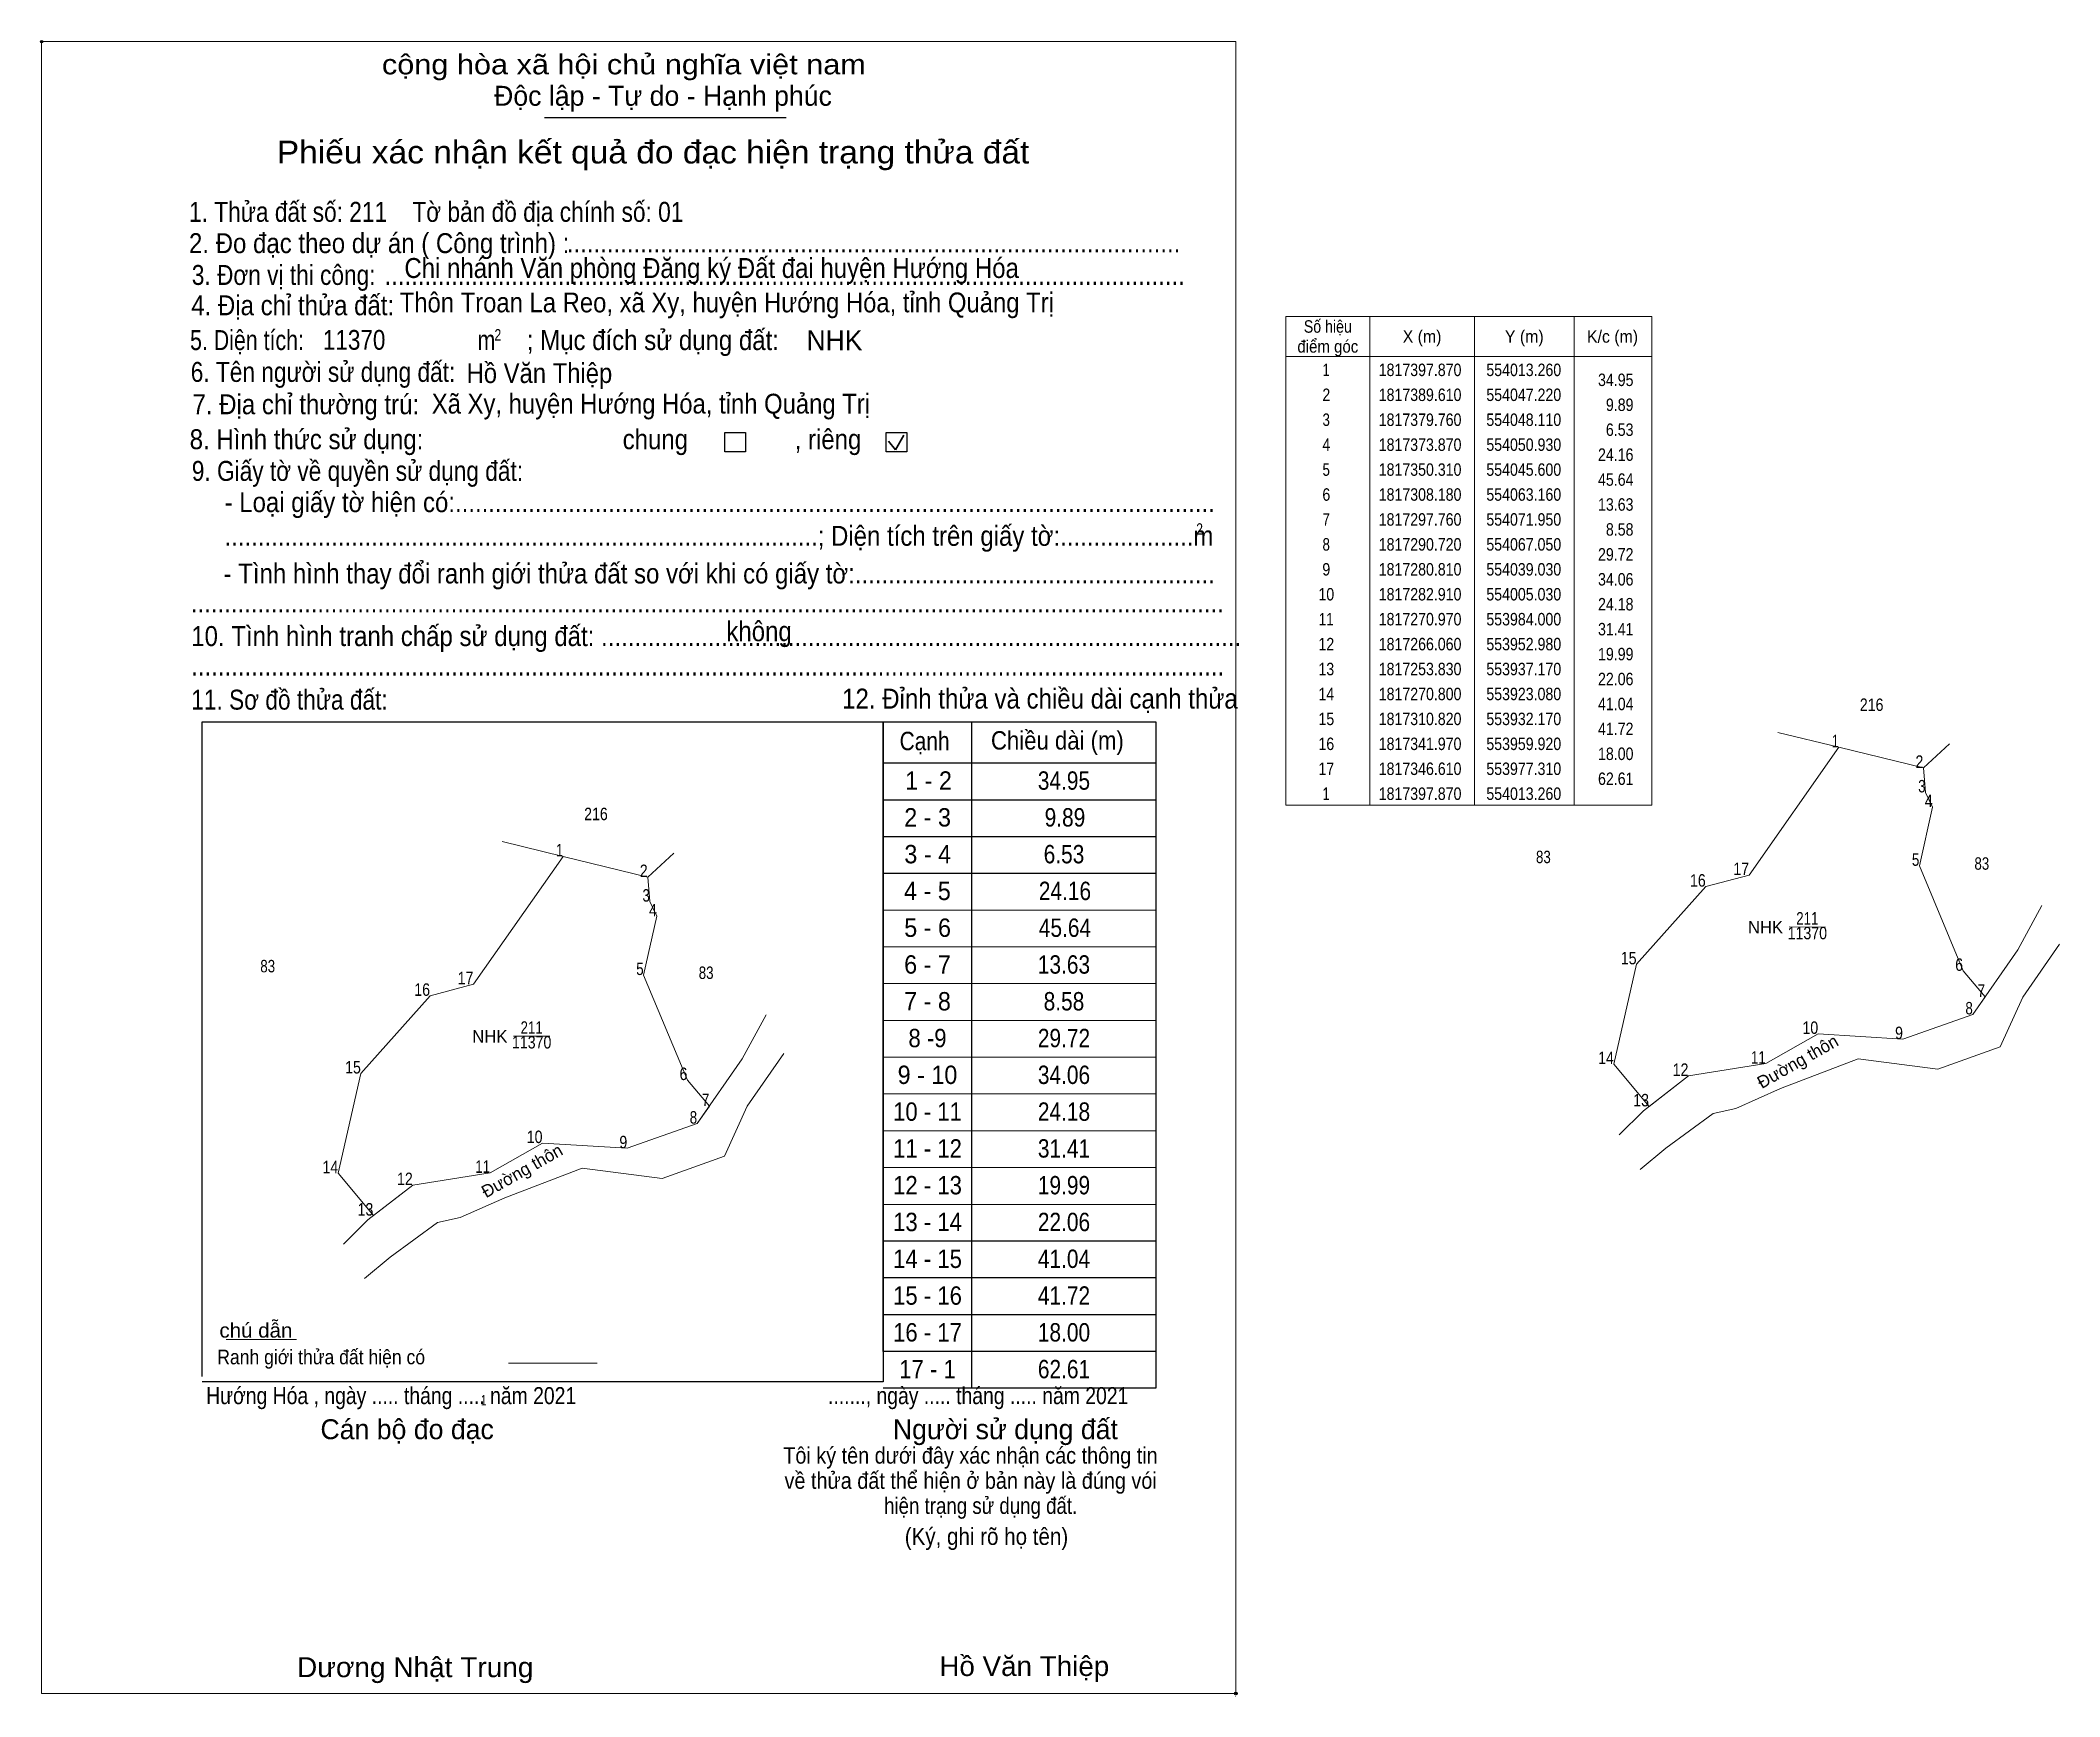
# Model space of a CAD drawing. Header units: metres. Extents: x 553292 to 554102, y 1817017 to 1817681.
import ezdxf
from ezdxf.enums import TextEntityAlignment as Align

# ---------------------------------------------------------------- set-up
doc = ezdxf.new("R2010")
doc.units = ezdxf.units.M
doc.header["$LTSCALE"] = 2
doc.header["$PDMODE"] = 32
doc.header["$PDSIZE"] = 1
for name, color, linetype, lineweight in [('1', 7, 'Continuous', 13), ('10', 7, 'Continuous', 13), ('17', 7, 'Continuous', 13), ('2', 7, 'Continuous', 25), ('30', 7, 'Continuous', 25), ('6', 7, 'Continuous', 13), ('63', 7, 'Continuous', 13)]:
    doc.layers.add(name, color=color, linetype=linetype, lineweight=lineweight)

msp = doc.modelspace()

# ---------------------------------------------------------------- linework, layer by layer
at = {"layer": '1'}
for points in [[(554013.26, 1817397.87), (554047.22, 1817389.61), (554048.11, 1817379.76), (554050.93, 1817373.87), (554045.6, 1817350.31), (554063.16, 1817308.18), (554071.95, 1817297.76), (554067.05, 1817290.72), (554039.03, 1817280.81), (554005.03, 1817282.91), (553984, 1817270.97), (553952.98, 1817266.06), (553937.17, 1817253.83), (553923.08, 1817270.8), (553932.17, 1817310.82), (553959.92, 1817341.97), (553977.31, 1817346.61)], [(553501.54, 1817354.07), (553535.5, 1817345.81), (553536.39, 1817335.96), (553539.21, 1817330.07), (553533.88, 1817306.51), (553551.44, 1817264.38), (553560.23, 1817253.96), (553555.33, 1817246.92), (553527.31, 1817237.01), (553493.31, 1817239.11), (553472.28, 1817227.17), (553441.26, 1817222.26), (553425.45, 1817210.03), (553411.36, 1817227), (553420.45, 1817267.02), (553448.2, 1817298.17), (553465.59, 1817302.81)]]:
    msp.add_lwpolyline(points, close=True, dxfattribs=at)
at = {"layer": '10'}
for p, q in [((554048.11, 1817379.76), (554047.22, 1817389.61)), ((553536.39, 1817335.96), (553535.5, 1817345.81)), ((554071.95, 1817297.76), (554063.16, 1817308.18)), ((554067.05, 1817290.72), (554071.95, 1817297.76)), ((553560.23, 1817253.96), (553551.44, 1817264.38)), ((553555.33, 1817246.92), (553560.23, 1817253.96))]:
    msp.add_line(p, q, dxfattribs=at)
for points in [[(553988.79, 1817403.83), (554013.26, 1817397.87), (554047.22, 1817389.61), (554057.65, 1817399.19)], [(553937.17, 1817253.83), (553923.08, 1817270.8), (553932.17, 1817310.82), (553959.92, 1817341.97), (553977.31, 1817346.61), (554013.26, 1817397.87)], [(554048.11, 1817379.76), (554050.93, 1817373.87), (554045.6, 1817350.31), (554063.16, 1817308.18)], [(553425.45, 1817210.03), (553411.36, 1817227), (553420.45, 1817267.02), (553448.2, 1817298.17), (553465.59, 1817302.81), (553501.54, 1817354.07)], [(553477.07, 1817360.03), (553501.54, 1817354.07), (553535.5, 1817345.81), (553545.93, 1817355.39)], [(553536.39, 1817335.96), (553539.21, 1817330.07), (553533.88, 1817306.51), (553551.44, 1817264.38)], [(553937.17, 1817253.83), (553952.98, 1817266.06), (553984, 1817270.97), (554005.03, 1817282.91), (554039.03, 1817280.81), (554067.05, 1817290.72)], [(553425.45, 1817210.03), (553441.26, 1817222.26), (553472.28, 1817227.17), (553493.31, 1817239.11), (553527.31, 1817237.01), (553555.33, 1817246.92)]]:
    msp.add_lwpolyline(points, dxfattribs=at)
at = {"layer": '17'}
msp.add_line((553366.36, 1817160.33), (553394.6, 1817160.33), dxfattribs=at)
at = {"layer": '2'}
for p, q in [((553494.16, 1817650.52), (553591.03, 1817650.52)), ((553356.8, 1817408.02), (553629.93, 1817408.02)), ((553356.8, 1817145.5), (553356.8, 1817408.02)), ((553629.93, 1817143.35), (553356.8, 1817143.35))]:
    msp.add_line(p, q, dxfattribs=at)
at = {"layer": '2', "lineweight": 35}
for p, q in [((553634.88, 1817517.13), (553638.2, 1817523.06)), ((553632.16, 1817520.67), (553634.88, 1817517.13))]:
    msp.add_line(p, q, dxfattribs=at)
at = {"layer": '2', "lineweight": 13}
msp.add_lwpolyline([(553292.39, 1817680.9), (553771.43, 1817680.9), (553771.43, 1817018.34), (553292.39, 1817018.34)], close=True, dxfattribs=at)
at = {"layer": '2'}
for points in [[(553566.49, 1817524.09), (553574.71, 1817524.09), (553574.71, 1817516.41), (553566.49, 1817516.41)], [(553631.21, 1817524.09), (553639.44, 1817524.09), (553639.44, 1817516.41), (553631.21, 1817516.41)]]:
    msp.add_lwpolyline(points, close=True, dxfattribs=at)
for p in [(553292.39, 1817680.9), (553771.42, 1817018.34)]:
    msp.add_point(p, dxfattribs=at)
at = {"layer": '30'}
for p, q in [((553629.93, 1817155.52), (553629.93, 1817408.03)), ((553629.93, 1817408.03), (553739.35, 1817408.03)), ((553665.34, 1817408.03), (553665.34, 1817140.77)), ((553739.35, 1817408.03), (553739.35, 1817140.77)), ((553629.93, 1817391.57), (553739.35, 1817391.57)), ((553629.93, 1817376.82), (553739.35, 1817376.82)), ((553629.93, 1817362.07), (553739.35, 1817362.07)), ((553629.93, 1817347.31), (553739.35, 1817347.31)), ((553739.35, 1817199.78), (553629.93, 1817199.78)), ((553739.35, 1817185.02), (553629.93, 1817185.02)), ((553739.35, 1817170.27), (553629.93, 1817170.27)), ((553739.35, 1817155.52), (553629.93, 1817155.52)), ((553739.35, 1817140.77), (553629.93, 1817140.77))]:
    msp.add_line(p, q, dxfattribs=at)
at = {"layer": '30', "lineweight": 13}
for p, q in [((553629.93, 1817332.56), (553739.35, 1817332.56)), ((553629.93, 1817317.81), (553739.35, 1817317.81)), ((553629.93, 1817303.06), (553739.35, 1817303.06)), ((553629.93, 1817288.3), (553739.35, 1817288.3)), ((553629.93, 1817273.55), (553739.35, 1817273.55)), ((553629.93, 1817258.8), (553739.35, 1817258.8)), ((553629.93, 1817244.04), (553739.35, 1817244.04)), ((553629.93, 1817229.29), (553739.35, 1817229.29)), ((553629.93, 1817214.54), (553739.35, 1817214.54)), ((553629.93, 1817199.77), (553739.35, 1817199.77)), ((553629.93, 1817185.02), (553739.35, 1817185.02)), ((553629.93, 1817170.27), (553739.35, 1817170.27))]:
    msp.add_line(p, q, dxfattribs=at)
at = {"layer": '6'}
msp.add_line((553479.6, 1817150.81), (553515.3, 1817150.81), dxfattribs=at)
at = {"layer": '63'}
for p, q in [((553825.13, 1817570.65), (553825.13, 1817374.65)), ((553867.13, 1817570.65), (553867.13, 1817374.65)), ((553907.13, 1817570.65), (553907.13, 1817374.65)), ((553791.53, 1817554.65), (553938.33, 1817554.65)), ((553993.43, 1817325.83), (554008.01, 1817325.78)), ((553481.71, 1817282.03), (553496.29, 1817281.98))]:
    msp.add_line(p, q, dxfattribs=at)
at = {"layer": '63', "lineweight": 25}
msp.add_line((553629.94, 1817408.03), (553629.94, 1817143.36), dxfattribs=at)
at = {"layer": '63'}
msp.add_lwpolyline([(553791.53, 1817570.65), (553938.33, 1817570.65), (553938.33, 1817374.65), (553791.53, 1817374.65)], close=True, dxfattribs=at)
for points in [[(553925.19, 1817242.42), (553934.94, 1817252.11), (553952.98, 1817266.06), (553984, 1817270.97), (554005.03, 1817282.91), (554039.03, 1817280.81), (554067.05, 1817290.72), (554085.13, 1817316.67), (554094.69, 1817334.4)], [(554101.87, 1817318.9), (554087.08, 1817297.66), (554078.02, 1817277.69), (554052.99, 1817268.76), (554021, 1817272.86), (553989.97, 1817260.95), (553971.94, 1817253.01), (553962.94, 1817251.03), (553943.89, 1817237.09), (553933.58, 1817228.55)], [(553413.47, 1817198.62), (553423.22, 1817208.31), (553441.26, 1817222.26), (553472.28, 1817227.17), (553493.31, 1817239.11), (553527.31, 1817237.01), (553555.33, 1817246.92), (553573.41, 1817272.87), (553582.97, 1817290.6)], [(553590.15, 1817275.1), (553575.36, 1817253.86), (553566.3, 1817233.89), (553541.27, 1817224.96), (553509.28, 1817229.06), (553478.25, 1817217.15), (553460.22, 1817209.21), (553451.22, 1817207.23), (553432.17, 1817193.29), (553421.86, 1817184.75)]]:
    msp.add_lwpolyline(points, dxfattribs=at)

# ---------------------------------------------------------------- texts
at = {"layer": '1'}
for p in [(553983.89, 1817323.21), (553472.17, 1817279.41)]:
    msp.add_text('NHK', height=5, dxfattribs=at).set_placement(p, align=Align.CENTER)
for s, height, width, p in [('211', 5, 0.8, (554000.675, 1817326.75)), ('11370', 5, 0.85, (554000.68, 1817320.85)), ('211', 5, 0.8, (553488.955, 1817282.95)), ('11370', 5, 0.85, (553488.96, 1817277.05)), ('1', 4.225, 0.7, (553469.73, 1817133.87))]:
    msp.add_text(s, height=height, dxfattribs=dict(at, width=width)).set_placement(p, align=Align.CENTER)
at = {"layer": '10'}
for s, height, width, p in [('1 - 2', 7.377, 0.95, (553648.165, 1817380.83)), ('34.95', 7.37, 0.85, (553702.475, 1817380.83)), ('2 - 3', 7.377, 0.95, (553647.78, 1817366.08)), ('9.89', 7.37, 0.85, (553702.88, 1817366.08)), ('3 - 4', 7.377, 0.95, (553647.825, 1817351.32)), ('6.53', 7.37, 0.85, (553702.495, 1817351.32)), ('24.16', 7.37, 0.85, (553702.875, 1817336.58)), ('4 - 5', 7.377, 0.95, (553647.7, 1817336.58)), ('5 - 6', 7.377, 0.95, (553647.785, 1817321.82)), ('45.64', 7.37, 0.85, (553702.88, 1817321.82)), ('6 - 7', 7.377, 0.95, (553647.75, 1817307.07)), ('13.63', 7.37, 0.85, (553702.475, 1817307.07)), ('7 - 8', 7.37, 0.95, (553647.74, 1817292.31)), ('8.58', 7.37, 0.85, (553702.485, 1817292.31)), ('8 -9', 7.37, 0.9, (553647.74, 1817277.56)), ('29.72', 7.37, 0.85, (553702.49, 1817277.56)), ('9 - 10', 7.37, 0.95, (553647.74, 1817262.81)), ('34.06', 7.37, 0.85, (553702.485, 1817262.81)), ('10 - 11', 7.37, 0.9, (553647.735, 1817248.05)), ('24.18', 7.37, 0.85, (553702.495, 1817248.05)), ('11 - 12', 7.37, 0.9, (553647.74, 1817233.29)), ('31.41', 7.37, 0.85, (553702.495, 1817233.29)), ('12 - 13', 7.37, 0.9, (553647.745, 1817218.54)), ('19.99', 7.37, 0.85, (553702.49, 1817218.54)), ('13 - 14', 7.37, 0.9, (553647.74, 1817203.79)), ('22.06', 7.37, 0.85, (553702.485, 1817203.79)), ('14 - 15', 7.37, 0.9, (553647.745, 1817189.02)), ('41.04', 7.37, 0.85, (553702.49, 1817189.02)), ('15 - 16', 7.37, 0.9, (553647.74, 1817174.27)), ('41.72', 7.37, 0.85, (553702.49, 1817174.27)), ('16 - 17', 7.37, 0.9, (553647.735, 1817159.52)), ('18.00', 7.37, 0.85, (553702.49, 1817159.52)), ('17 - 1', 7.37, 0.9, (553647.745, 1817144.77)), ('62.61', 7.37, 0.85, (553702.495, 1817144.77))]:
    msp.add_text(s, height=height, dxfattribs=dict(at, width=width)).set_placement(p, align=Align.CENTER)
at = {"layer": '2'}
for s, height, width, p in [('cộng hòa xã hội chủ nghĩa việt nam', 7.995, 1.15, (553428.89, 1817667.78)), ('1. Thửa đất số: 211    Tờ bản đồ địa chính số: 01', 8.01, 0.85, (553351.5, 1817608.62)), ('2. Đo đạc theo dự án ( Công trình) : ', 8.001, 0.9, (553351.5, 1817596.07)), ('............................................................................................', 8.001, 0.9, (553503.03, 1817596.35)), ('3. Đơn vị thi công:', 8.001, 0.85, (553352.63, 1817583.32)), ('Chi nhánh Văn phòng Đăng ký Đất đai huyện Hướng Hóa', 7.994, 0.9, (553437.91, 1817586.11)), ('4. Địa chỉ thửa đất:', 8.001, 0.9, (553352.41, 1817571.15)), ('........................................................................................................................', 8.001, 0.9, (553429.92, 1817583.32)), ('Thôn Troan La Reo, xã Xy, huyện Hướng Hóa, tỉnh Quảng Trị', 7.943, 0.9, (553436.03, 1817572.32)), ('5. Diện tích:', 8.001, 0.8, (553351.93, 1817557.19)), ('11370', 7.94, 0.85, (553405.19, 1817557.31)), ('m', 7.995, 0.8, (553467.24, 1817557.19)), ('2', 4.568, 0.8, (553474.04, 1817561.02)), ('; Mục đích sử dụng đất:', 7.995, 0.9, (553487.03, 1817557.19)), ('6. Tên người sử dụng đất:', 8.001, 0.85, (553352.2, 1817544.42)), ('Hồ Văn Thiệp', 7.94, 0.9, (553462.86, 1817543.98)), ('7. Địa chỉ thường trú:', 8.001, 0.9, (553352.91, 1817531.45)), ('Xã Xy, huyện Hướng Hóa, tỉnh Quảng Trị', 7.943, 0.9, (553448.9, 1817531.72)), ('8. Hình thức sử dụng:', 8.001, 0.9, (553351.78, 1817517.43)), ('chung                , riêng', 7.995, 0.9, (553525.47, 1817517.43)), ('9. Giấy tờ về quyền sử dụng đất:', 8.001, 0.85, (553352.63, 1817504.72)), ('     - Loại giấy tờ hiện có:..................................................................................................................', 7.995, 0.9, (553352.41, 1817492.19)), ('     .........................................................................................; Diện tích trên giấy tờ:....................m', 7.995, 0.9, (553352.41, 1817478.67)), ('2', 4.568, 0.8, (553755.53, 1817483.14)), ('     - Tình hình thay đổi ranh giới thửa đất so với khi có giấy tờ:......................................................', 7.995, 0.9, (553352, 1817463.58)), ('...........................................................................................................................................................', 7.995, 0.9, (553352.2, 1817451.99)), ('10. Tình hình tranh chấp sử dụng đất: ................................................................................................', 8.001, 0.9, (553352.41, 1817438.47)), ('không', 7.996, 0.9, (553567.07, 1817440.42)), ('...........................................................................................................................................................', 7.995, 0.9, (553352.41, 1817426.63)), ('11. Sơ đồ thửa đất:', 8.001, 0.85, (553352.41, 1817412.97)), ('12. Đỉnh thửa và chiều dài cạnh thửa', 8.011, 0.9, (553613.49, 1817413.38)), ('Hướng Hóa , ngày ..... tháng ..... năm 2021', 6.833, 0.85, (553358.37, 1817134.4)), ('......., ngày ..... tháng ..... năm 2021', 6.833, 0.85, (553607.85, 1817134.4)), ('(Ký, ghi rõ họ tên)', 6.854, 0.9, (553638.62, 1817077.93)), ('Dương Nhật Trung', 8.004, 1.05, (553394.82, 1817024.89)), ('Hồ Văn Thiệp', 7.94, 1.05, (553652.48, 1817025.36))]:
    msp.add_text(s, height=height, dxfattribs=dict(at, width=width)).set_placement(p)
for s, height, p in [('Độc lập - Tự do - Hạnh phúc', 7.995, (553473.88, 1817655.18)), ('NHK', 7.943, (553599.19, 1817557.14)), ('Cán bộ đo đạc', 7.996, (553404.23, 1817120.34)), ('Người sử dụng đất', 7.995, (553633.85, 1817120.34))]:
    msp.add_text(s, height=height, dxfattribs=at).set_placement(p)
for s, height, width, p in [('Phiếu xác nhận kết quả đo đạc hiện trạng thửa đất', 9.136, 1.1, (553537.66, 1817632.03)), ('Tôi ký tên dưới đây xác nhận các thông tin', 6.605, 0.9, (553664.97, 1817110.53)), ('về thửa đất thể hiện ở bản này là đúng vói', 6.605, 0.9, (553665.045, 1817100.43)), ('hiện trạng sử dụng đất.', 6.591, 0.85, (553669.065, 1817090.37))]:
    msp.add_text(s, height=height, dxfattribs=dict(at, width=width)).set_placement(p, align=Align.CENTER)
msp.add_text('.', height=2.285, dxfattribs=at).set_placement((553771.371, 1817017.09), align=Align.CENTER)
at = {"layer": '30'}
for s, width, p in [('Cạnh', 0.85, (553636.55, 1817396.7)), ('Chiều dài (m)', 0.9, (553673.2, 1817396.95))]:
    msp.add_text(s, height=7.377, dxfattribs=dict(at, width=width)).set_placement(p)
at = {"layer": '6'}
for s, width, p in [('chú dẫn', 1.05, (553363.72, 1817161.08)), ('Ranh giới thửa đất hiện có ', 0.9, (553362.84, 1817150.38))]:
    msp.add_text(s, height=5.854, dxfattribs=dict(at, width=width)).set_placement(p)
at = {"layer": '63'}
for s, width, p in [('Số hiệu', 0.85, (553808.325, 1817564.15)), ('X (m)', 0.95, (553846.13, 1817560.15)), ('Y (m)', 0.95, (553887.13, 1817560.15)), ('K/c (m)', 0.95, (553922.535, 1817560.15)), ('điểm góc', 0.9, (553808.335, 1817556.15)), (' 1', 0.75, (553806.93, 1817546.75)), ('1817397.870', 0.85, (553845.33, 1817546.75)), ('554013.260', 0.85, (553886.925, 1817546.75)), (' 2', 0.85, (553806.93, 1817536.75)), ('1817389.610', 0.85, (553845.33, 1817536.75)), ('554047.220', 0.85, (553886.925, 1817536.75)), (' 3', 0.8, (553806.935, 1817526.75)), ('1817379.760', 0.85, (553845.33, 1817526.75)), ('554048.110', 0.85, (553886.925, 1817526.75)), (' 4', 0.85, (553806.93, 1817516.75)), ('1817373.870', 0.85, (553845.33, 1817516.75)), ('554050.930', 0.85, (553886.925, 1817516.75)), (' 5', 0.8, (553806.935, 1817506.75)), ('1817350.310', 0.85, (553845.33, 1817506.75)), ('554045.600', 0.85, (553886.925, 1817506.75)), (' 6', 0.85, (553806.935, 1817496.75)), ('1817308.180', 0.85, (553845.33, 1817496.75)), ('554063.160', 0.85, (553886.925, 1817496.75)), (' 7', 0.8, (553806.93, 1817486.75)), ('1817297.760', 0.85, (553845.33, 1817486.75)), ('554071.950', 0.85, (553886.925, 1817486.75)), (' 8', 0.8, (553806.93, 1817476.75)), ('1817290.720', 0.85, (553845.33, 1817476.75)), ('554067.050', 0.85, (553886.925, 1817476.75)), (' 9', 0.85, (553806.93, 1817466.75)), ('1817280.810', 0.85, (553845.33, 1817466.75)), ('554039.030', 0.85, (553886.925, 1817466.75)), (' 10', 0.85, (553806.925, 1817456.75)), ('1817282.910', 0.85, (553845.33, 1817456.75)), ('554005.030', 0.85, (553886.925, 1817456.75)), (' 11', 0.8, (553806.925, 1817446.75)), ('1817270.970', 0.85, (553845.33, 1817446.75)), ('553984.000', 0.85, (553886.925, 1817446.75)), (' 12', 0.85, (553806.935, 1817436.75)), ('1817266.060', 0.85, (553845.33, 1817436.75)), ('553952.980', 0.85, (553886.925, 1817436.75)), (' 13', 0.85, (553806.93, 1817426.75)), ('1817253.830', 0.85, (553845.33, 1817426.75)), ('553937.170', 0.85, (553886.925, 1817426.75)), (' 14', 0.85, (553806.925, 1817416.75)), ('1817270.800', 0.85, (553845.33, 1817416.75)), ('553923.080', 0.85, (553886.925, 1817416.75)), ('216', 0.85, (554026.47, 1817412.43)), (' 15', 0.85, (553806.93, 1817406.75)), ('1817310.820', 0.85, (553845.33, 1817406.75)), ('553932.170', 0.85, (553886.925, 1817406.75)), (' 16', 0.85, (553806.93, 1817396.75)), ('1817341.970', 0.85, (553845.33, 1817396.75)), ('553959.920', 0.85, (553886.925, 1817396.75)), (' 17', 0.85, (553806.935, 1817386.75)), ('1817346.610', 0.85, (553845.33, 1817386.75)), ('553977.310', 0.85, (553886.925, 1817386.75)), (' 1', 0.75, (553806.93, 1817376.75)), ('1817397.870', 0.85, (553845.33, 1817376.75)), ('554013.260', 0.85, (553886.925, 1817376.75)), ('216', 0.85, (553514.75, 1817368.63)), ('83', 0.8, (553894.795, 1817351.39)), ('83', 0.8, (554070.665, 1817348.74)), ('83', 0.8, (553383.075, 1817307.59)), ('83', 0.8, (553558.945, 1817304.94))]:
    msp.add_text(s, height=5, dxfattribs=dict(at, width=width)).set_placement(p, align=Align.CENTER)
for s, width, p in [('34.95', 0.85, (553930.93, 1817542.75)), ('9.89', 0.85, (553930.93, 1817532.75)), ('6.53', 0.85, (553930.93, 1817522.75)), ('24.16', 0.85, (553930.93, 1817512.75)), ('45.64', 0.85, (553930.93, 1817502.75)), ('13.63', 0.85, (553930.93, 1817492.75)), ('8.58', 0.85, (553930.93, 1817482.75)), ('29.72', 0.85, (553930.93, 1817472.75)), ('34.06', 0.85, (553930.93, 1817462.75)), ('24.18', 0.85, (553930.93, 1817452.75)), ('31.41', 0.85, (553930.93, 1817442.75)), ('19.99', 0.85, (553930.93, 1817432.75)), ('22.06', 0.85, (553930.93, 1817422.75)), ('41.04', 0.85, (553930.93, 1817412.75)), ('41.72', 0.85, (553930.93, 1817402.75)), (' 1', 0.75, (554013.26, 1817397.87)), ('18.00', 0.85, (553930.93, 1817392.75)), (' 2', 0.85, (554047.22, 1817389.61)), ('62.61', 0.85, (553930.93, 1817382.75)), (' 3', 0.8, (554048.11, 1817379.76)), (' 4', 0.85, (554050.93, 1817373.87)), (' 1', 0.75, (553501.54, 1817354.07)), (' 5', 0.8, (554045.6, 1817350.31)), (' 2', 0.85, (553535.5, 1817345.81)), (' 16', 0.85, (553959.92, 1817341.97)), (' 17', 0.85, (553977.31, 1817346.61)), (' 3', 0.8, (553536.39, 1817335.96)), (' 4', 0.85, (553539.21, 1817330.07)), (' 15', 0.85, (553932.17, 1817310.82)), (' 6', 0.85, (554063.16, 1817308.18)), (' 17', 0.85, (553465.59, 1817302.81)), (' 5', 0.8, (553533.88, 1817306.51)), (' 16', 0.85, (553448.2, 1817298.17)), (' 8', 0.8, (554067.05, 1817290.72)), (' 7', 0.8, (554071.95, 1817297.76)), (' 10', 0.85, (554005.03, 1817282.91)), (' 9', 0.85, (554039.03, 1817280.81)), (' 15', 0.85, (553420.45, 1817267.02)), (' 14', 0.85, (553923.08, 1817270.8)), (' 12', 0.85, (553952.98, 1817266.06)), (' 11', 0.8, (553984, 1817270.97)), (' 6', 0.85, (553551.44, 1817264.38)), (' 7', 0.8, (553560.23, 1817253.96)), (' 13', 0.85, (553937.17, 1817253.83)), (' 8', 0.8, (553555.33, 1817246.92)), (' 10', 0.85, (553493.31, 1817239.11)), (' 9', 0.85, (553527.31, 1817237.01)), (' 14', 0.85, (553411.36, 1817227)), (' 11', 0.8, (553472.28, 1817227.17)), (' 12', 0.85, (553441.26, 1817222.26)), (' 13', 0.85, (553425.45, 1817210.03))]:
    msp.add_text(s, height=5, dxfattribs=dict(at, width=width)).set_placement(p, align=Align.RIGHT)
for p in [(553998.031, 1817269.639), (553486.311, 1817225.839)]:
    msp.add_text('Đường thôn', height=5, rotation=29.586, dxfattribs=at).set_placement(p, align=Align.CENTER)

doc.saveas('drawing.dxf')
